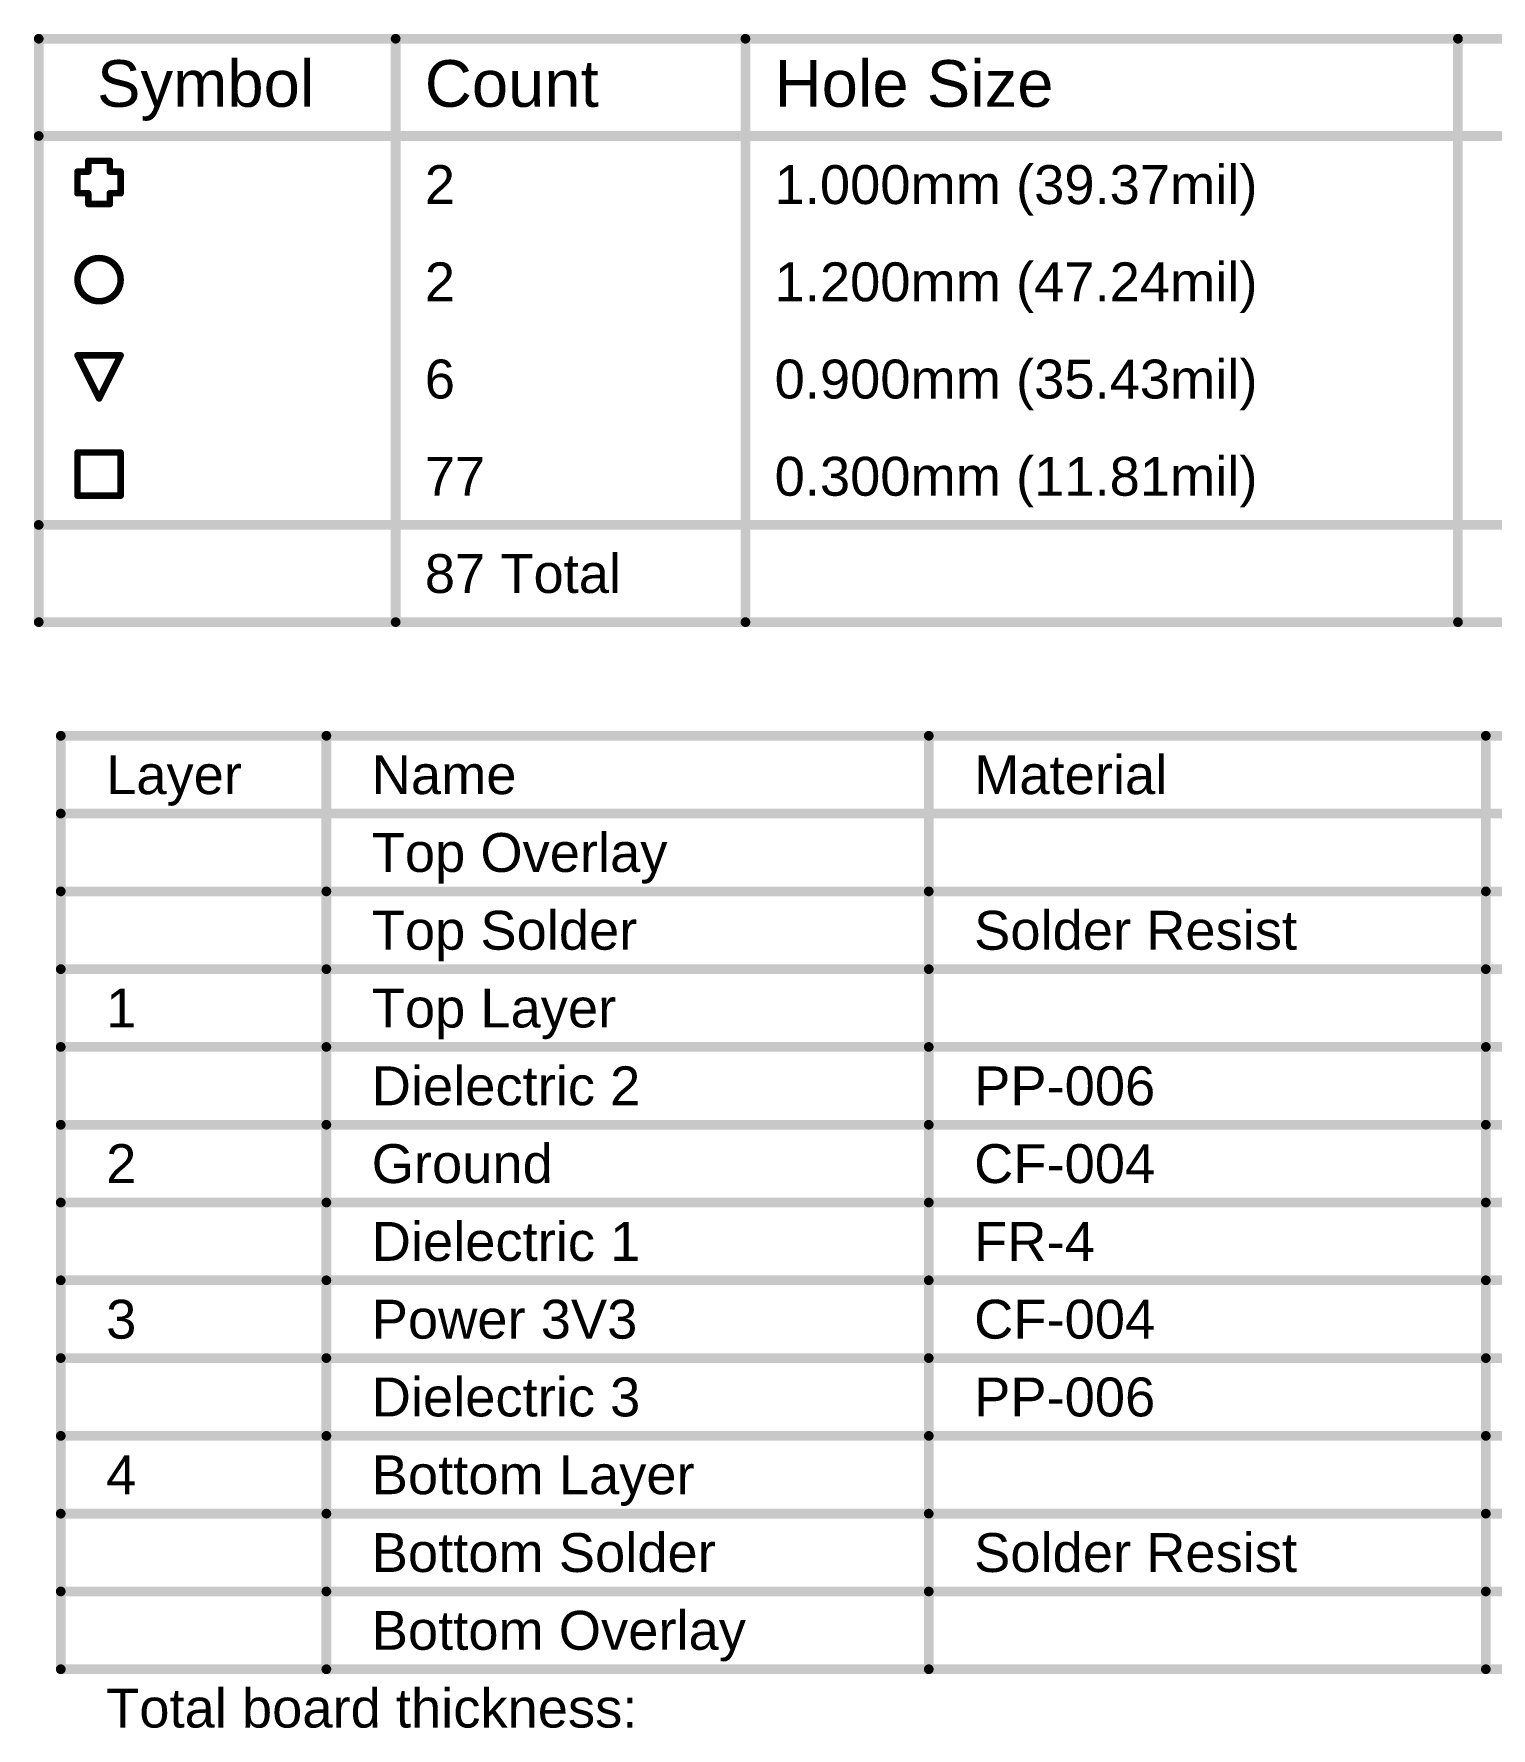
# Model space of a CAD drawing. Header units: inches. Extents: x -36 to 438, y -63 to 73.
# Drawn here: x 114.6 to 171.7, y 6.5 to 72.9 of the extents above; entities that cross this region are included whole.
import ezdxf

# ---------------------------------------------------------------- set-up
doc = ezdxf.new("R2010")
doc.units = ezdxf.units.IN
doc.layers.add('Drill Drawing', color=1, linetype='Continuous')
doc.layers.add('Fabrication', color=76, linetype='Continuous')
doc.styles.add('Arial', font='', dxfattribs={"height": 0.2})
doc.styles.get('Arial').set_extended_font_data('Arial')

msp = doc.modelspace()

# ---------------------------------------------------------------- linework, layer by layer
at = {"layer": 'Drill Drawing'}
for points in [[(114.77, 72.682, 0.381, 0.381, 0), (437.463, 72.682, 0.381, 0.381, 0)], [(114.77, 49.822, 0.381, 0.381, 0), (114.77, 72.682, 0.381, 0.381, 0)], [(128.762, 49.822, 0.381, 0.381, 0), (128.762, 72.682, 0.381, 0.381, 0)], [(142.475, 49.822, 0.381, 0.381, 0), (142.475, 72.682, 0.381, 0.381, 0)], [(170.406, 49.822, 0.381, 0.381, 0), (170.406, 72.682, 0.381, 0.381, 0)], [(114.77, 68.872, 0.381, 0.381, 0), (437.463, 68.872, 0.381, 0.381, 0)], [(116.712, 67.475, 0.254, 0.254, 0), (116.712, 67.898, 0.254, 0.254, 0)], [(116.712, 67.898, 0.254, 0.254, 0), (117.559, 67.898, 0.254, 0.254, 0)], [(117.559, 67.475, 0.254, 0.254, 0), (117.559, 67.898, 0.254, 0.254, 0)], [(116.289, 66.628, 0.254, 0.254, 0), (116.289, 67.475, 0.254, 0.254, 0)], [(116.289, 67.475, 0.254, 0.254, 0), (116.712, 67.475, 0.254, 0.254, 0)], [(117.559, 67.475, 0.254, 0.254, 0), (117.982, 67.475, 0.254, 0.254, 0)], [(117.982, 66.628, 0.254, 0.254, 0), (117.982, 67.475, 0.254, 0.254, 0)], [(116.289, 66.628, 0.254, 0.254, 0), (116.712, 66.628, 0.254, 0.254, 0)], [(116.712, 66.205, 0.254, 0.254, 0), (116.712, 66.628, 0.254, 0.254, 0)], [(117.559, 66.628, 0.254, 0.254, 0), (117.982, 66.628, 0.254, 0.254, 0)], [(117.559, 66.205, 0.254, 0.254, 0), (117.559, 66.628, 0.254, 0.254, 0)], [(116.712, 66.205, 0.254, 0.254, 0), (117.559, 66.205, 0.254, 0.254, 0)], [(116.289, 60.278, 0.254, 0.254, 0), (117.982, 60.278, 0.254, 0.254, 0)], [(116.289, 60.278, 0.254, 0.254, 0), (117.135, 58.585, 0.254, 0.254, 0)], [(117.135, 58.585, 0.254, 0.254, 0), (117.982, 60.278, 0.254, 0.254, 0)], [(116.289, 56.468, 0.254, 0.254, 0), (117.982, 56.468, 0.254, 0.254, 0)], [(116.289, 54.775, 0.254, 0.254, 0), (116.289, 56.468, 0.254, 0.254, 0)], [(117.982, 54.775, 0.254, 0.254, 0), (117.982, 56.468, 0.254, 0.254, 0)], [(116.289, 54.775, 0.254, 0.254, 0), (117.982, 54.775, 0.254, 0.254, 0)], [(114.77, 53.632, 0.381, 0.381, 0), (437.463, 53.632, 0.381, 0.381, 0)], [(114.77, 49.822, 0.381, 0.381, 0), (437.463, 49.822, 0.381, 0.381, 0)]]:
    msp.add_lwpolyline(points, format="xyseb", dxfattribs=at)
for points in [[(114.675, 72.682, 0.191, 0.191, 1), (114.865, 72.682, 0.191, 0.191, 1)], [(114.675, 72.682, 0.191, 0.191, 1), (114.865, 72.682, 0.191, 0.191, 1)], [(128.667, 72.682, 0.191, 0.191, 1), (128.857, 72.682, 0.191, 0.191, 1)], [(142.379, 72.682, 0.191, 0.191, 1), (142.57, 72.682, 0.191, 0.191, 1)], [(170.311, 72.682, 0.191, 0.191, 1), (170.502, 72.682, 0.191, 0.191, 1)], [(114.675, 68.872, 0.191, 0.191, 1), (114.865, 68.872, 0.191, 0.191, 1)], [(116.648, 67.898, 0.127, 0.127, 1), (116.775, 67.898, 0.127, 0.127, 1)], [(116.648, 67.898, 0.127, 0.127, 1), (116.775, 67.898, 0.127, 0.127, 1)], [(117.495, 67.898, 0.127, 0.127, 1), (117.622, 67.898, 0.127, 0.127, 1)], [(117.495, 67.898, 0.127, 0.127, 1), (117.622, 67.898, 0.127, 0.127, 1)], [(116.225, 67.475, 0.127, 0.127, 1), (116.352, 67.475, 0.127, 0.127, 1)], [(116.225, 67.475, 0.127, 0.127, 1), (116.352, 67.475, 0.127, 0.127, 1)], [(116.648, 67.475, 0.127, 0.127, 1), (116.775, 67.475, 0.127, 0.127, 1)], [(116.648, 67.475, 0.127, 0.127, 1), (116.775, 67.475, 0.127, 0.127, 1)], [(117.495, 67.475, 0.127, 0.127, 1), (117.622, 67.475, 0.127, 0.127, 1)], [(117.495, 67.475, 0.127, 0.127, 1), (117.622, 67.475, 0.127, 0.127, 1)], [(117.918, 67.475, 0.127, 0.127, 1), (118.045, 67.475, 0.127, 0.127, 1)], [(117.918, 67.475, 0.127, 0.127, 1), (118.045, 67.475, 0.127, 0.127, 1)], [(116.225, 66.628, 0.127, 0.127, 1), (116.352, 66.628, 0.127, 0.127, 1)], [(116.225, 66.628, 0.127, 0.127, 1), (116.352, 66.628, 0.127, 0.127, 1)], [(116.648, 66.628, 0.127, 0.127, 1), (116.775, 66.628, 0.127, 0.127, 1)], [(116.648, 66.628, 0.127, 0.127, 1), (116.775, 66.628, 0.127, 0.127, 1)], [(117.495, 66.628, 0.127, 0.127, 1), (117.622, 66.628, 0.127, 0.127, 1)], [(117.495, 66.628, 0.127, 0.127, 1), (117.622, 66.628, 0.127, 0.127, 1)], [(117.918, 66.628, 0.127, 0.127, 1), (118.045, 66.628, 0.127, 0.127, 1)], [(117.918, 66.628, 0.127, 0.127, 1), (118.045, 66.628, 0.127, 0.127, 1)], [(116.648, 66.205, 0.127, 0.127, 1), (116.775, 66.205, 0.127, 0.127, 1)], [(116.648, 66.205, 0.127, 0.127, 1), (116.775, 66.205, 0.127, 0.127, 1)], [(117.495, 66.205, 0.127, 0.127, 1), (117.622, 66.205, 0.127, 0.127, 1)], [(117.495, 66.205, 0.127, 0.127, 1), (117.622, 66.205, 0.127, 0.127, 1)], [(117.982, 63.242, 0.254, 0.254, 1), (116.289, 63.242, 0.254, 0.254, 1)], [(116.225, 63.242, 0.127, 0.127, 1), (116.352, 63.242, 0.127, 0.127, 1)], [(117.918, 63.242, 0.127, 0.127, 1), (118.045, 63.242, 0.127, 0.127, 1)], [(116.225, 60.278, 0.127, 0.127, 1), (116.352, 60.278, 0.127, 0.127, 1)], [(116.225, 60.278, 0.127, 0.127, 1), (116.352, 60.278, 0.127, 0.127, 1)], [(117.918, 60.278, 0.127, 0.127, 1), (118.045, 60.278, 0.127, 0.127, 1)], [(117.918, 60.278, 0.127, 0.127, 1), (118.045, 60.278, 0.127, 0.127, 1)], [(117.072, 58.585, 0.127, 0.127, 1), (117.199, 58.585, 0.127, 0.127, 1)], [(117.072, 58.585, 0.127, 0.127, 1), (117.199, 58.585, 0.127, 0.127, 1)], [(116.225, 56.468, 0.127, 0.127, 1), (116.352, 56.468, 0.127, 0.127, 1)], [(116.225, 56.468, 0.127, 0.127, 1), (116.352, 56.468, 0.127, 0.127, 1)], [(117.918, 56.468, 0.127, 0.127, 1), (118.045, 56.468, 0.127, 0.127, 1)], [(117.918, 56.468, 0.127, 0.127, 1), (118.045, 56.468, 0.127, 0.127, 1)], [(116.225, 54.775, 0.127, 0.127, 1), (116.352, 54.775, 0.127, 0.127, 1)], [(116.225, 54.775, 0.127, 0.127, 1), (116.352, 54.775, 0.127, 0.127, 1)], [(117.918, 54.775, 0.127, 0.127, 1), (118.045, 54.775, 0.127, 0.127, 1)], [(117.918, 54.775, 0.127, 0.127, 1), (118.045, 54.775, 0.127, 0.127, 1)], [(114.675, 53.632, 0.191, 0.191, 1), (114.865, 53.632, 0.191, 0.191, 1)], [(114.675, 49.822, 0.191, 0.191, 1), (114.865, 49.822, 0.191, 0.191, 1)], [(114.675, 49.822, 0.191, 0.191, 1), (114.865, 49.822, 0.191, 0.191, 1)], [(128.667, 49.822, 0.191, 0.191, 1), (128.857, 49.822, 0.191, 0.191, 1)], [(142.379, 49.822, 0.191, 0.191, 1), (142.57, 49.822, 0.191, 0.191, 1)], [(170.311, 49.822, 0.191, 0.191, 1), (170.502, 49.822, 0.191, 0.191, 1)]]:
    msp.add_lwpolyline(points, format="xyseb", close=True, dxfattribs=at)
at = {"layer": 'Fabrication'}
for points in [[(115.633, 8.792, 0.381, 0.381, 0), (115.633, 45.368, 0.381, 0.381, 0)], [(115.633, 45.368, 0.381, 0.381, 0), (230.919, 45.368, 0.381, 0.381, 0)], [(126.045, 8.792, 0.381, 0.381, 0), (126.045, 45.368, 0.381, 0.381, 0)], [(149.661, 8.792, 0.381, 0.381, 0), (149.661, 45.368, 0.381, 0.381, 0)], [(171.499, 8.792, 0.381, 0.381, 0), (171.499, 45.368, 0.381, 0.381, 0)], [(115.633, 42.32, 0.381, 0.381, 0), (230.919, 42.32, 0.381, 0.381, 0)], [(115.633, 39.272, 0.381, 0.381, 0), (126.045, 39.272, 0.381, 0.381, 0)], [(126.045, 39.272, 0.381, 0.381, 0), (149.661, 39.272, 0.381, 0.381, 0)], [(149.661, 39.272, 0.381, 0.381, 0), (171.499, 39.272, 0.381, 0.381, 0)], [(171.499, 39.272, 0.381, 0.381, 0), (188.005, 39.272, 0.381, 0.381, 0)], [(115.633, 36.224, 0.381, 0.381, 0), (126.045, 36.224, 0.381, 0.381, 0)], [(126.045, 36.224, 0.381, 0.381, 0), (149.661, 36.224, 0.381, 0.381, 0)], [(149.661, 36.224, 0.381, 0.381, 0), (171.499, 36.224, 0.381, 0.381, 0)], [(171.499, 36.224, 0.381, 0.381, 0), (188.005, 36.224, 0.381, 0.381, 0)], [(115.633, 33.176, 0.381, 0.381, 0), (126.045, 33.176, 0.381, 0.381, 0)], [(126.045, 33.176, 0.381, 0.381, 0), (149.661, 33.176, 0.381, 0.381, 0)], [(149.661, 33.176, 0.381, 0.381, 0), (171.499, 33.176, 0.381, 0.381, 0)], [(171.499, 33.176, 0.381, 0.381, 0), (188.005, 33.176, 0.381, 0.381, 0)], [(115.633, 30.128, 0.381, 0.381, 0), (126.045, 30.128, 0.381, 0.381, 0)], [(126.045, 30.128, 0.381, 0.381, 0), (149.661, 30.128, 0.381, 0.381, 0)], [(149.661, 30.128, 0.381, 0.381, 0), (171.499, 30.128, 0.381, 0.381, 0)], [(171.499, 30.128, 0.381, 0.381, 0), (188.005, 30.128, 0.381, 0.381, 0)], [(115.633, 27.08, 0.381, 0.381, 0), (126.045, 27.08, 0.381, 0.381, 0)], [(126.045, 27.08, 0.381, 0.381, 0), (149.661, 27.08, 0.381, 0.381, 0)], [(149.661, 27.08, 0.381, 0.381, 0), (171.499, 27.08, 0.381, 0.381, 0)], [(171.499, 27.08, 0.381, 0.381, 0), (188.005, 27.08, 0.381, 0.381, 0)], [(115.633, 24.032, 0.381, 0.381, 0), (126.045, 24.032, 0.381, 0.381, 0)], [(126.045, 24.032, 0.381, 0.381, 0), (149.661, 24.032, 0.381, 0.381, 0)], [(149.661, 24.032, 0.381, 0.381, 0), (171.499, 24.032, 0.381, 0.381, 0)], [(171.499, 24.032, 0.381, 0.381, 0), (188.005, 24.032, 0.381, 0.381, 0)], [(115.633, 20.984, 0.381, 0.381, 0), (126.045, 20.984, 0.381, 0.381, 0)], [(126.045, 20.984, 0.381, 0.381, 0), (149.661, 20.984, 0.381, 0.381, 0)], [(149.661, 20.984, 0.381, 0.381, 0), (171.499, 20.984, 0.381, 0.381, 0)], [(171.499, 20.984, 0.381, 0.381, 0), (188.005, 20.984, 0.381, 0.381, 0)], [(115.633, 17.936, 0.381, 0.381, 0), (126.045, 17.936, 0.381, 0.381, 0)], [(126.045, 17.936, 0.381, 0.381, 0), (149.661, 17.936, 0.381, 0.381, 0)], [(149.661, 17.936, 0.381, 0.381, 0), (171.499, 17.936, 0.381, 0.381, 0)], [(171.499, 17.936, 0.381, 0.381, 0), (188.005, 17.936, 0.381, 0.381, 0)], [(115.633, 14.888, 0.381, 0.381, 0), (126.045, 14.888, 0.381, 0.381, 0)], [(126.045, 14.888, 0.381, 0.381, 0), (149.661, 14.888, 0.381, 0.381, 0)], [(149.661, 14.888, 0.381, 0.381, 0), (171.499, 14.888, 0.381, 0.381, 0)], [(171.499, 14.888, 0.381, 0.381, 0), (188.005, 14.888, 0.381, 0.381, 0)], [(115.633, 11.84, 0.381, 0.381, 0), (126.045, 11.84, 0.381, 0.381, 0)], [(126.045, 11.84, 0.381, 0.381, 0), (149.661, 11.84, 0.381, 0.381, 0)], [(149.661, 11.84, 0.381, 0.381, 0), (171.499, 11.84, 0.381, 0.381, 0)], [(171.499, 11.84, 0.381, 0.381, 0), (188.005, 11.84, 0.381, 0.381, 0)], [(115.633, 8.792, 0.381, 0.381, 0), (126.045, 8.792, 0.381, 0.381, 0)], [(126.045, 8.792, 0.381, 0.381, 0), (149.661, 8.792, 0.381, 0.381, 0)], [(149.661, 8.792, 0.381, 0.381, 0), (171.499, 8.792, 0.381, 0.381, 0)], [(171.499, 8.792, 0.381, 0.381, 0), (188.005, 8.792, 0.381, 0.381, 0)]]:
    msp.add_lwpolyline(points, format="xyseb", dxfattribs=at)
for points in [[(115.538, 45.368, 0.191, 0.191, 1), (115.729, 45.368, 0.191, 0.191, 1)], [(115.538, 45.368, 0.191, 0.191, 1), (115.729, 45.368, 0.191, 0.191, 1)], [(125.95, 45.368, 0.191, 0.191, 1), (126.141, 45.368, 0.191, 0.191, 1)], [(149.566, 45.368, 0.191, 0.191, 1), (149.756, 45.368, 0.191, 0.191, 1)], [(171.404, 45.368, 0.191, 0.191, 1), (171.594, 45.368, 0.191, 0.191, 1)], [(115.538, 42.32, 0.191, 0.191, 1), (115.729, 42.32, 0.191, 0.191, 1)], [(115.538, 39.272, 0.191, 0.191, 1), (115.729, 39.272, 0.191, 0.191, 1)], [(125.95, 39.272, 0.191, 0.191, 1), (126.141, 39.272, 0.191, 0.191, 1)], [(125.95, 39.272, 0.191, 0.191, 1), (126.141, 39.272, 0.191, 0.191, 1)], [(149.566, 39.272, 0.191, 0.191, 1), (149.756, 39.272, 0.191, 0.191, 1)], [(149.566, 39.272, 0.191, 0.191, 1), (149.756, 39.272, 0.191, 0.191, 1)], [(171.404, 39.272, 0.191, 0.191, 1), (171.594, 39.272, 0.191, 0.191, 1)], [(171.404, 39.272, 0.191, 0.191, 1), (171.594, 39.272, 0.191, 0.191, 1)], [(115.538, 36.224, 0.191, 0.191, 1), (115.729, 36.224, 0.191, 0.191, 1)], [(125.95, 36.224, 0.191, 0.191, 1), (126.141, 36.224, 0.191, 0.191, 1)], [(125.95, 36.224, 0.191, 0.191, 1), (126.141, 36.224, 0.191, 0.191, 1)], [(149.566, 36.224, 0.191, 0.191, 1), (149.756, 36.224, 0.191, 0.191, 1)], [(149.566, 36.224, 0.191, 0.191, 1), (149.756, 36.224, 0.191, 0.191, 1)], [(171.404, 36.224, 0.191, 0.191, 1), (171.594, 36.224, 0.191, 0.191, 1)], [(171.404, 36.224, 0.191, 0.191, 1), (171.594, 36.224, 0.191, 0.191, 1)], [(115.538, 33.176, 0.191, 0.191, 1), (115.729, 33.176, 0.191, 0.191, 1)], [(125.95, 33.176, 0.191, 0.191, 1), (126.141, 33.176, 0.191, 0.191, 1)], [(125.95, 33.176, 0.191, 0.191, 1), (126.141, 33.176, 0.191, 0.191, 1)], [(149.566, 33.176, 0.191, 0.191, 1), (149.756, 33.176, 0.191, 0.191, 1)], [(149.566, 33.176, 0.191, 0.191, 1), (149.756, 33.176, 0.191, 0.191, 1)], [(171.404, 33.176, 0.191, 0.191, 1), (171.594, 33.176, 0.191, 0.191, 1)], [(171.404, 33.176, 0.191, 0.191, 1), (171.594, 33.176, 0.191, 0.191, 1)], [(115.538, 30.128, 0.191, 0.191, 1), (115.729, 30.128, 0.191, 0.191, 1)], [(125.95, 30.128, 0.191, 0.191, 1), (126.141, 30.128, 0.191, 0.191, 1)], [(125.95, 30.128, 0.191, 0.191, 1), (126.141, 30.128, 0.191, 0.191, 1)], [(149.566, 30.128, 0.191, 0.191, 1), (149.756, 30.128, 0.191, 0.191, 1)], [(149.566, 30.128, 0.191, 0.191, 1), (149.756, 30.128, 0.191, 0.191, 1)], [(171.404, 30.128, 0.191, 0.191, 1), (171.594, 30.128, 0.191, 0.191, 1)], [(171.404, 30.128, 0.191, 0.191, 1), (171.594, 30.128, 0.191, 0.191, 1)], [(115.538, 27.08, 0.191, 0.191, 1), (115.729, 27.08, 0.191, 0.191, 1)], [(125.95, 27.08, 0.191, 0.191, 1), (126.141, 27.08, 0.191, 0.191, 1)], [(125.95, 27.08, 0.191, 0.191, 1), (126.141, 27.08, 0.191, 0.191, 1)], [(149.566, 27.08, 0.191, 0.191, 1), (149.756, 27.08, 0.191, 0.191, 1)], [(149.566, 27.08, 0.191, 0.191, 1), (149.756, 27.08, 0.191, 0.191, 1)], [(171.404, 27.08, 0.191, 0.191, 1), (171.594, 27.08, 0.191, 0.191, 1)], [(171.404, 27.08, 0.191, 0.191, 1), (171.594, 27.08, 0.191, 0.191, 1)], [(115.538, 24.032, 0.191, 0.191, 1), (115.729, 24.032, 0.191, 0.191, 1)], [(125.95, 24.032, 0.191, 0.191, 1), (126.141, 24.032, 0.191, 0.191, 1)], [(125.95, 24.032, 0.191, 0.191, 1), (126.141, 24.032, 0.191, 0.191, 1)], [(149.566, 24.032, 0.191, 0.191, 1), (149.756, 24.032, 0.191, 0.191, 1)], [(149.566, 24.032, 0.191, 0.191, 1), (149.756, 24.032, 0.191, 0.191, 1)], [(171.404, 24.032, 0.191, 0.191, 1), (171.594, 24.032, 0.191, 0.191, 1)], [(171.404, 24.032, 0.191, 0.191, 1), (171.594, 24.032, 0.191, 0.191, 1)], [(115.538, 20.984, 0.191, 0.191, 1), (115.729, 20.984, 0.191, 0.191, 1)], [(125.95, 20.984, 0.191, 0.191, 1), (126.141, 20.984, 0.191, 0.191, 1)], [(125.95, 20.984, 0.191, 0.191, 1), (126.141, 20.984, 0.191, 0.191, 1)], [(149.566, 20.984, 0.191, 0.191, 1), (149.756, 20.984, 0.191, 0.191, 1)], [(149.566, 20.984, 0.191, 0.191, 1), (149.756, 20.984, 0.191, 0.191, 1)], [(171.404, 20.984, 0.191, 0.191, 1), (171.594, 20.984, 0.191, 0.191, 1)], [(171.404, 20.984, 0.191, 0.191, 1), (171.594, 20.984, 0.191, 0.191, 1)], [(115.538, 17.936, 0.191, 0.191, 1), (115.729, 17.936, 0.191, 0.191, 1)], [(125.95, 17.936, 0.191, 0.191, 1), (126.141, 17.936, 0.191, 0.191, 1)], [(125.95, 17.936, 0.191, 0.191, 1), (126.141, 17.936, 0.191, 0.191, 1)], [(149.566, 17.936, 0.191, 0.191, 1), (149.756, 17.936, 0.191, 0.191, 1)], [(149.566, 17.936, 0.191, 0.191, 1), (149.756, 17.936, 0.191, 0.191, 1)], [(171.404, 17.936, 0.191, 0.191, 1), (171.594, 17.936, 0.191, 0.191, 1)], [(171.404, 17.936, 0.191, 0.191, 1), (171.594, 17.936, 0.191, 0.191, 1)], [(115.538, 14.888, 0.191, 0.191, 1), (115.729, 14.888, 0.191, 0.191, 1)], [(125.95, 14.888, 0.191, 0.191, 1), (126.141, 14.888, 0.191, 0.191, 1)], [(125.95, 14.888, 0.191, 0.191, 1), (126.141, 14.888, 0.191, 0.191, 1)], [(149.566, 14.888, 0.191, 0.191, 1), (149.756, 14.888, 0.191, 0.191, 1)], [(149.566, 14.888, 0.191, 0.191, 1), (149.756, 14.888, 0.191, 0.191, 1)], [(171.404, 14.888, 0.191, 0.191, 1), (171.594, 14.888, 0.191, 0.191, 1)], [(171.404, 14.888, 0.191, 0.191, 1), (171.594, 14.888, 0.191, 0.191, 1)], [(115.538, 11.84, 0.191, 0.191, 1), (115.729, 11.84, 0.191, 0.191, 1)], [(125.95, 11.84, 0.191, 0.191, 1), (126.141, 11.84, 0.191, 0.191, 1)], [(125.95, 11.84, 0.191, 0.191, 1), (126.141, 11.84, 0.191, 0.191, 1)], [(149.566, 11.84, 0.191, 0.191, 1), (149.756, 11.84, 0.191, 0.191, 1)], [(149.566, 11.84, 0.191, 0.191, 1), (149.756, 11.84, 0.191, 0.191, 1)], [(171.404, 11.84, 0.191, 0.191, 1), (171.594, 11.84, 0.191, 0.191, 1)], [(171.404, 11.84, 0.191, 0.191, 1), (171.594, 11.84, 0.191, 0.191, 1)], [(115.538, 8.792, 0.191, 0.191, 1), (115.729, 8.792, 0.191, 0.191, 1)], [(115.538, 8.792, 0.191, 0.191, 1), (115.729, 8.792, 0.191, 0.191, 1)], [(125.95, 8.792, 0.191, 0.191, 1), (126.141, 8.792, 0.191, 0.191, 1)], [(125.95, 8.792, 0.191, 0.191, 1), (126.141, 8.792, 0.191, 0.191, 1)], [(125.95, 8.792, 0.191, 0.191, 1), (126.141, 8.792, 0.191, 0.191, 1)], [(149.566, 8.792, 0.191, 0.191, 1), (149.756, 8.792, 0.191, 0.191, 1)], [(149.566, 8.792, 0.191, 0.191, 1), (149.756, 8.792, 0.191, 0.191, 1)], [(149.566, 8.792, 0.191, 0.191, 1), (149.756, 8.792, 0.191, 0.191, 1)], [(171.404, 8.792, 0.191, 0.191, 1), (171.594, 8.792, 0.191, 0.191, 1)], [(171.404, 8.792, 0.191, 0.191, 1), (171.594, 8.792, 0.191, 0.191, 1)], [(171.404, 8.792, 0.191, 0.191, 1), (171.594, 8.792, 0.191, 0.191, 1)]]:
    msp.add_lwpolyline(points, format="xyseb", close=True, dxfattribs=at)

# ---------------------------------------------------------------- texts
at = {"layer": 'Drill Drawing', "style": 'Arial'}
for s, height, p in [('Symbol', 1.8288, (117.056, 70.015)), ('Count', 1.8288, (129.905, 70.015)), ('Hole Size', 1.8288, (143.618, 70.015)), ('2', 1.524, (129.905, 66.205)), ('1.000mm (39.37mil)', 1.524, (143.618, 66.205)), ('2', 1.524, (129.905, 62.395)), ('1.200mm (47.24mil)', 1.524, (143.618, 62.395)), ('6', 1.524, (129.905, 58.585)), ('0.900mm (35.43mil)', 1.524, (143.618, 58.585)), ('77', 1.524, (129.905, 54.775)), ('0.300mm (11.81mil)', 1.524, (143.618, 54.775)), ('87 Total', 1.524, (129.905, 50.965))]:
    msp.add_text(s, height=height, dxfattribs=at).set_placement(p)
at = {"layer": 'Fabrication', "style": 'Arial'}
for s, p in [('Layer', (117.412, 43.082)), ('Name', (127.823, 43.082)), ('Material', (151.439, 43.082)), ('Top Overlay', (127.823, 40.034)), ('Top Solder', (127.823, 36.986)), ('Solder Resist', (151.439, 36.986)), ('1', (117.412, 33.938)), ('Top Layer', (127.823, 33.938)), ('Dielectric 2', (127.823, 30.89)), ('PP-006', (151.439, 30.89)), ('2', (117.412, 27.842)), ('Ground', (127.823, 27.842)), ('CF-004', (151.439, 27.842)), ('Dielectric 1', (127.823, 24.794)), ('FR-4', (151.439, 24.794)), ('3', (117.412, 21.746)), ('Power 3V3', (127.823, 21.746)), ('CF-004', (151.439, 21.746)), ('Dielectric 3', (127.823, 18.698)), ('PP-006', (151.439, 18.698)), ('4', (117.412, 15.65)), ('Bottom Layer', (127.823, 15.65)), ('Bottom Solder', (127.823, 12.602)), ('Solder Resist', (151.439, 12.602)), ('Bottom Overlay', (127.823, 9.554)), ('Total board thickness:', (117.412, 6.506))]:
    msp.add_text(s, height=1.524, dxfattribs=at).set_placement(p)

doc.saveas('drawing.dxf')
